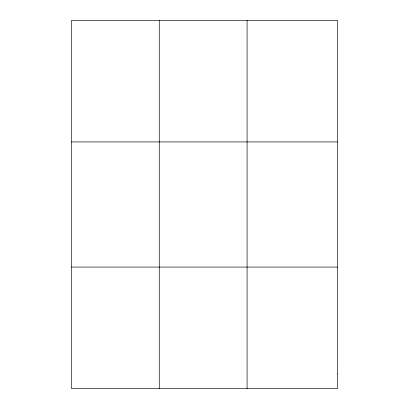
<?xml version="1.0" encoding="UTF-8"?>
<svg xmlns="http://www.w3.org/2000/svg" width="409" height="409" viewBox="0 0 409 409"><rect width="100%" height="100%" fill="white"/><g stroke="black" fill="none" stroke-linecap="round" stroke-linejoin="round"><path stroke-width="0.61" d="M159.27 388.55L159.27 20.45M247.072 388.55L247.072 20.45M71.468 141.923L337.532 141.923M71.468 267.077L337.532 267.077M337.532 373.366L337.532 388.55L71.468 388.55L71.468 20.45L337.532 20.45L337.532 373.366"/></g></svg>
